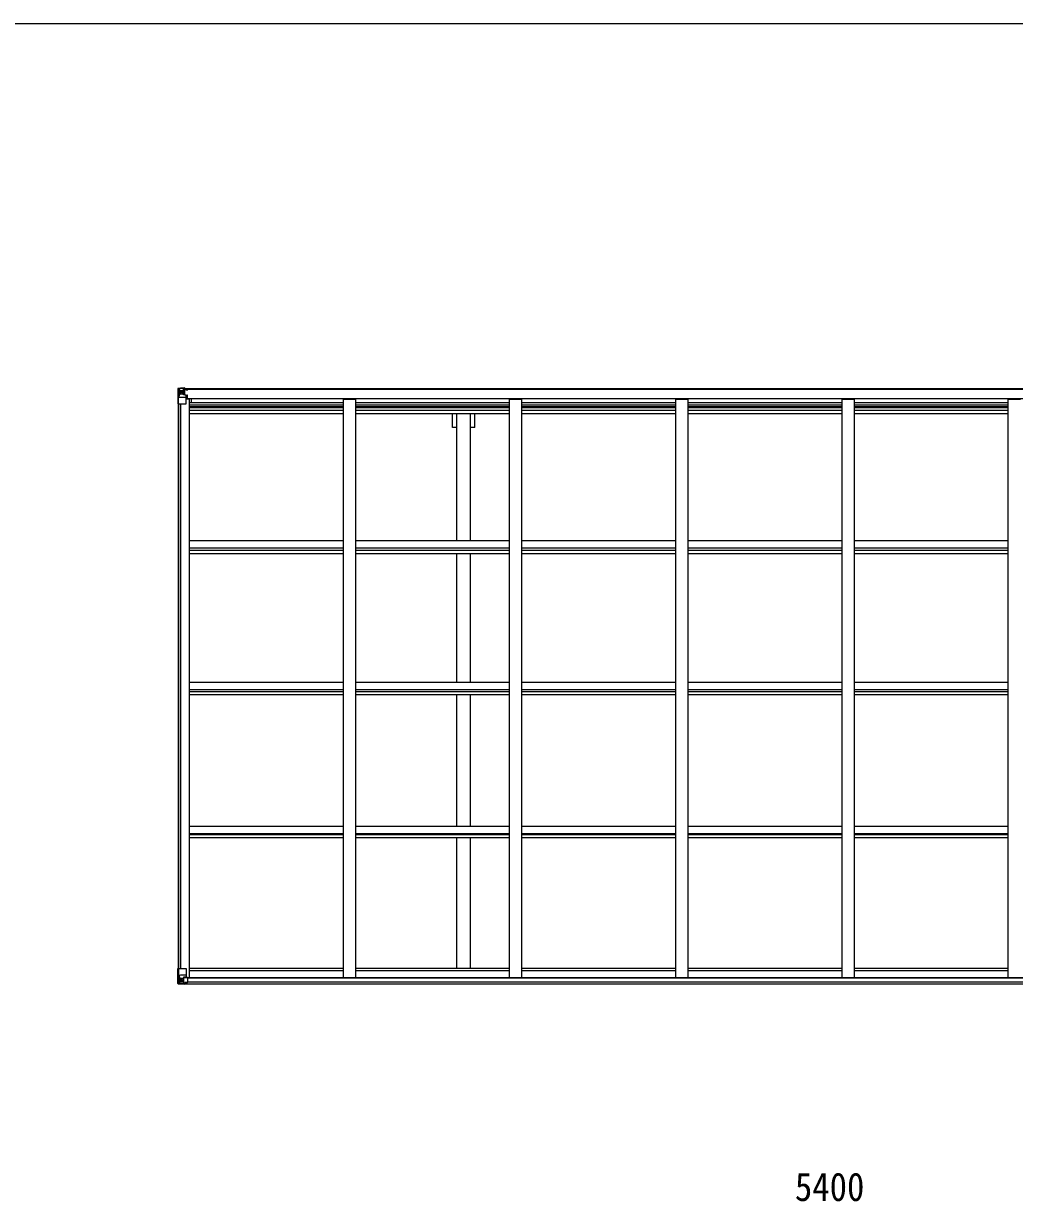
# Model space of a CAD drawing. Units: millimetres at full size, sheet at 1:30; details may follow other scales. Extents: x -8385 to 8479, y -5853 to 5787.
# Drawn here: x 31 to 4025, y 1041 to 5787 of the extents above; entities that cross this region are included whole.
import ezdxf
from ezdxf.enums import TextEntityAlignment as Align

# ---------------------------------------------------------------- set-up
doc = ezdxf.new("R2010")
doc.units = ezdxf.units.MM
doc.header["$LTSCALE"] = 30
for name, color, linetype, lineweight in [('0-1_本体', 4, 'Continuous', 9), ('0-2_部品', 7, 'Continuous', 9), ('0-A_寸法', 6, 'Continuous', 9), ('F-0_240', 7, 'Continuous', 9)]:
    doc.layers.add(name, color=color, linetype=linetype, lineweight=lineweight)
doc.styles.add('ＭＳ ゴシック', font='')
doc.styles.get('ＭＳ ゴシック').set_extended_font_data('MS Gothic')

msp = doc.modelspace()

# ---------------------------------------------------------------- linework, layer by layer
at = {"layer": '0-1_本体'}
for p, q in [((676.66, 4316.31), (6033.66, 4316.31)), ((676.66, 4314.25), (6033.66, 4314.25)), ((687.16, 4274.62), (700.16, 4274.62)), ((700.16, 1944.1), (700.16, 4274.62)), ((707.66, 4276.05), (6002.66, 4276.05)), ((707.66, 4260.97), (707.66, 4276.05)), ((1320.16, 4274.21), (1370.16, 4274.21)), ((1320.16, 1944.1), (1320.16, 4274.21)), ((1370.16, 1944.1), (1370.16, 4274.21)), ((1990.16, 4274.21), (2040.16, 4274.21)), ((1990.16, 1944.1), (1990.16, 4274.21)), ((2040.16, 1944.1), (2040.16, 4274.21)), ((2660.16, 4274.21), (2710.16, 4274.21)), ((2660.16, 1944.1), (2660.16, 4274.21)), ((2710.16, 1944.1), (2710.16, 4274.21)), ((3330.16, 4274.21), (3380.16, 4274.21)), ((3330.16, 1944.1), (3330.16, 4274.21)), ((3380.16, 1944.1), (3380.16, 4274.21)), ((4000.16, 4274.21), (4050.16, 4274.21)), ((4000.16, 1944.1), (4000.16, 4274.21)), ((655.16, 1980.45), (655.16, 4255.54)), ((664.16, 1980.45), (664.16, 4255.54)), ((664.86, 1980.45), (664.86, 4255.54)), ((700.16, 4260.97), (1320.16, 4260.97)), ((700.16, 4251.61), (1320.16, 4251.61)), ((700.16, 4244.53), (1320.16, 4244.53)), ((700.16, 4240.75), (1320.16, 4240.75)), ((700.16, 4229.4), (1320.16, 4229.4)), ((1370.16, 4260.97), (1990.16, 4260.97)), ((1370.16, 4251.61), (1990.16, 4251.61)), ((1370.16, 4244.53), (1990.16, 4244.53)), ((1370.16, 4240.75), (1990.16, 4240.75)), ((1370.16, 4229.4), (1990.16, 4229.4)), ((2040.16, 4260.97), (2660.16, 4260.97)), ((2040.16, 4251.61), (2660.16, 4251.61)), ((2040.16, 4244.53), (2660.16, 4244.53)), ((2040.16, 4240.75), (2660.16, 4240.75)), ((2040.16, 4229.4), (2660.16, 4229.4)), ((2710.16, 4260.97), (3330.16, 4260.97)), ((2710.16, 4251.61), (3330.16, 4251.61)), ((2710.16, 4244.53), (3330.16, 4244.53)), ((2710.16, 4240.75), (3330.16, 4240.75)), ((2710.16, 4229.4), (3330.16, 4229.4)), ((3380.16, 4260.97), (4000.16, 4260.97)), ((3380.16, 4251.61), (4000.16, 4251.61)), ((3380.16, 4244.53), (4000.16, 4244.53)), ((3380.16, 4240.75), (4000.16, 4240.75)), ((3380.16, 4229.4), (4000.16, 4229.4)), ((700.16, 4216.58), (1320.16, 4216.58)), ((1370.16, 4216.58), (1990.16, 4216.58)), ((1777.66, 3704.17), (1777.66, 4216.58)), ((1832.66, 3704.17), (1832.66, 4216.58)), ((1850.36, 4160.31), (1850.36, 4216.58)), ((2040.16, 4216.58), (2660.16, 4216.58)), ((2710.16, 4216.58), (3330.16, 4216.58)), ((3380.16, 4216.58), (4000.16, 4216.58)), ((1850.36, 4160.31), (1832.66, 4160.31)), ((700.16, 3704.17), (1320.16, 3704.17)), ((1370.16, 3704.17), (1990.16, 3704.17)), ((2040.16, 3704.17), (2660.16, 3704.17)), ((2710.16, 3704.17), (3330.16, 3704.17)), ((3380.16, 3704.17), (4000.16, 3704.17)), ((700.16, 3675.17), (1320.16, 3675.17)), ((700.16, 3665.2), (1320.16, 3665.2)), ((1370.16, 3675.17), (1990.16, 3675.17)), ((1370.16, 3665.2), (1990.16, 3665.2)), ((2040.16, 3675.17), (2660.16, 3675.17)), ((2040.16, 3665.2), (2660.16, 3665.2)), ((2710.16, 3675.17), (3330.16, 3675.17)), ((2710.16, 3665.2), (3330.16, 3665.2)), ((3380.16, 3675.17), (4000.16, 3675.17)), ((3380.16, 3665.2), (4000.16, 3665.2)), ((700.16, 3652.36), (1320.16, 3652.36)), ((1370.16, 3652.36), (1990.16, 3652.36)), ((1777.66, 3133.22), (1777.66, 3652.36)), ((1832.66, 3133.22), (1832.66, 3652.36)), ((2040.16, 3652.36), (2660.16, 3652.36)), ((2710.16, 3652.36), (3330.16, 3652.36)), ((3380.16, 3652.36), (4000.16, 3652.36)), ((700.16, 3133.22), (1320.16, 3133.22)), ((1370.16, 3133.22), (1990.16, 3133.22)), ((2040.16, 3133.22), (2660.16, 3133.22)), ((2710.16, 3133.22), (3330.16, 3133.22)), ((3380.16, 3133.22), (4000.16, 3133.22)), ((700.16, 3103.78), (1320.16, 3103.78)), ((700.16, 3096.62), (1320.16, 3096.62)), ((1370.16, 3103.78), (1990.16, 3103.78)), ((1370.16, 3096.62), (1990.16, 3096.62)), ((2040.16, 3103.78), (2660.16, 3103.78)), ((2040.16, 3096.62), (2660.16, 3096.62)), ((2710.16, 3103.78), (3330.16, 3103.78)), ((2710.16, 3096.62), (3330.16, 3096.62)), ((3380.16, 3103.78), (4000.16, 3103.78)), ((3380.16, 3096.62), (4000.16, 3096.62)), ((700.16, 3083.66), (1320.16, 3083.66)), ((1370.16, 3083.66), (1990.16, 3083.66)), ((1777.66, 2553.99), (1777.66, 3083.66)), ((1832.66, 2553.99), (1832.66, 3083.66)), ((2040.16, 3083.66), (2660.16, 3083.66)), ((2710.16, 3083.66), (3330.16, 3083.66)), ((3380.16, 3083.66), (4000.16, 3083.66)), ((700.16, 2553.99), (1320.16, 2553.99)), ((700.16, 2524.18), (1320.16, 2524.18)), ((700.16, 2520.39), (1320.16, 2520.39)), ((1370.16, 2553.99), (1990.16, 2553.99)), ((1370.16, 2524.18), (1990.16, 2524.18)), ((1370.16, 2520.39), (1990.16, 2520.39)), ((2040.16, 2553.99), (2660.16, 2553.99)), ((2040.16, 2524.18), (2660.16, 2524.18)), ((2040.16, 2520.39), (2660.16, 2520.39)), ((2710.16, 2553.99), (3330.16, 2553.99)), ((2710.16, 2524.18), (3330.16, 2524.18)), ((2710.16, 2520.39), (3330.16, 2520.39)), ((3380.16, 2553.99), (4000.16, 2553.99)), ((3380.16, 2524.18), (4000.16, 2524.18)), ((3380.16, 2520.39), (4000.16, 2520.39)), ((700.16, 2507.37), (1320.16, 2507.37)), ((1370.16, 2507.37), (1990.16, 2507.37)), ((1777.66, 1981.32), (1777.66, 2507.37)), ((1832.66, 1981.32), (1832.66, 2507.37)), ((2040.16, 2507.37), (2660.16, 2507.37)), ((2710.16, 2507.37), (3330.16, 2507.37)), ((3380.16, 2507.37), (4000.16, 2507.37)), ((700.16, 1981.32), (1320.16, 1981.32)), ((700.16, 1972.2), (1320.16, 1972.2)), ((1370.16, 1981.32), (1990.16, 1981.32)), ((1370.16, 1972.2), (1990.16, 1972.2)), ((2040.16, 1981.32), (2660.16, 1981.32)), ((2040.16, 1972.2), (2660.16, 1972.2)), ((2710.16, 1981.32), (3330.16, 1981.32)), ((2710.16, 1972.2), (3330.16, 1972.2)), ((3380.16, 1981.32), (4000.16, 1981.32)), ((3380.16, 1972.2), (4000.16, 1972.2)), ((681.66, 1918.65), (6028.66, 1918.65)), ((691.12, 1944.1), (6019.2, 1944.1)), ((691.66, 1941.74), (6018.66, 1941.74)), ((691.66, 1926.08), (6018.66, 1926.08))]:
    msp.add_line(p, q, dxfattribs=at)
msp.add_lwpolyline([(1777.66, 4160.31), (1759.96, 4160.31), (1759.96, 4216.58)], dxfattribs=at)
at = {"layer": '0-2_部品'}
for p, q in [((681.66, 4318.94), (675.16, 4318.54)), ((681.66, 4318.06), (681.66, 4318.94)), ((653.16, 4316.25), (653.16, 4316.21)), ((654.1, 4317.25), (654.1, 4317.25)), ((654.1, 4317.21), (654.1, 4317.25)), ((663.07, 4317.64), (655.15, 4317.17)), ((656.01, 4316.2), (656, 4316.13)), ((656, 4255.54), (656, 4316.13)), ((656.55, 4282.42), (660.69, 4294.51)), ((656.55, 4282.42), (663.16, 4282.21)), ((659.97, 4312.75), (657.24, 4316.42)), ((660.83, 4309.25), (663.16, 4309.3)), ((660.83, 4295.77), (660.83, 4309.25)), ((663.16, 4295.74), (660.83, 4295.77)), ((675.16, 4318.43), (663.16, 4317.65)), ((663.16, 4309.3), (675.16, 4309.3)), ((663.16, 4295.74), (675.16, 4295.74)), ((663.16, 4295.74), (663.16, 4295.74)), ((663.16, 4282.21), (687.16, 4282.21)), ((668.64, 4302.1), (668.64, 4301.14)), ((674.16, 4309.3), (675.16, 4309.3)), ((675.16, 4292.45), (675.16, 4318.54)), ((675.16, 4317.66), (681.66, 4318.06)), ((676.66, 4312.84), (675.16, 4312.84)), ((676.66, 4309.3), (675.16, 4309.3)), ((676.66, 4295.74), (675.16, 4295.74)), ((675.99, 4292.19), (686.33, 4290.53)), ((675.99, 4291.55), (675.99, 4292.19)), ((686.33, 4289.9), (675.99, 4291.55)), ((681.66, 4317.13), (676.66, 4317.04)), ((677.16, 4312.48), (676.66, 4312.48)), ((680.66, 4307.55), (676.66, 4307.55)), ((680.66, 4299.34), (676.66, 4299.34)), ((676.77, 4311.18), (680.66, 4311.18)), ((677.16, 4313.5), (677.16, 4311.55)), ((685.16, 4313.5), (677.16, 4313.5)), ((685.16, 4313.48), (677.16, 4313.48)), ((687.16, 4311.63), (677.16, 4311.55)), ((677.16, 4311.38), (677.16, 4311.55)), ((677.16, 4311.55), (677.16, 4311.55)), ((680.66, 4291.44), (680.66, 4311.41)), ((681.66, 4317.54), (681.66, 4318.06)), ((681.66, 4317.54), (681.66, 4317.13)), ((681.66, 4317.13), (681.66, 4316.31)), ((686.33, 4290.53), (686.33, 4289.9)), ((686.61, 4290.46), (690.66, 4290.42)), ((686.66, 4316.74), (686.66, 4316.31)), ((686.96, 4316.74), (686.66, 4316.74)), ((686.96, 4316.74), (688.65, 4316.31)), ((687.16, 4313.24), (692.16, 4313.24)), ((687.16, 4311.63), (687.16, 4313.24)), ((687.16, 4256.54), (687.16, 4289.64)), ((691.66, 4278.54), (687.16, 4278.54)), ((707.66, 4275.23), (687.16, 4275.23)), ((691.66, 4290.41), (690.66, 4290.42)), ((690.66, 4288.69), (691.66, 4288.69)), ((691.66, 4275.23), (691.66, 4290.41)), ((692.16, 4314.25), (692.16, 4313.24)), ((692.16, 4313.24), (693.16, 4313.24)), ((693.16, 4313.24), (693.16, 4314.25)), ((693.16, 4313.24), (693.16, 4311.68)), ((693.16, 4311.56), (693.16, 4311.68)), ((656, 4255.54), (686.16, 4255.54)), ((653.16, 1980.45), (686.16, 1980.45)), ((653.16, 1919.74), (653.16, 1980.45)), ((656, 1980.45), (656, 1919.86)), ((656.55, 1953.56), (663.16, 1953.78)), ((656.55, 1953.56), (660.69, 1941.48)), ((663.16, 1953.78), (687.16, 1953.78)), ((686.33, 1946.09), (675.99, 1944.44)), ((686.33, 1945.46), (686.33, 1946.09)), ((687.16, 1979.45), (687.16, 1946.35)), ((654.1, 1918.78), (654.1, 1918.73)), ((663.07, 1918.35), (655.15, 1918.82)), ((656.01, 1919.79), (656, 1919.86)), ((659.97, 1923.24), (657.24, 1919.57)), ((663.16, 1940.25), (660.83, 1940.22)), ((660.83, 1940.22), (660.83, 1926.74)), ((660.83, 1926.74), (663.16, 1926.68)), ((663.16, 1940.25), (663.16, 1940.25)), ((675.16, 1940.25), (663.16, 1940.25)), ((663.16, 1926.69), (675.16, 1926.69)), ((675.16, 1917.56), (663.16, 1918.34)), ((667.68, 1933.89), (667.68, 1934.85)), ((675.16, 1944.23), (681.66, 1944.23)), ((675.16, 1944.23), (675.16, 1917.45)), ((675.99, 1944.44), (675.99, 1944.23)), ((678.68, 1944.23), (686.33, 1945.46)), ((681.66, 1944.23), (690.66, 1944.2)), ((681.66, 1917.05), (681.66, 1922.99)), ((690.66, 1922.42), (681.66, 1922.37)), ((691.66, 1943.29), (691.66, 1923.14))]:
    msp.add_line(p, q, dxfattribs=at)
for points in [[(653.16, 4316.21), (653.16, 4255.54), (656, 4255.54)], [(654.1, 4317.25), (663.16, 4317.81), (675.16, 4318.54)], [(666.72, 4303.06), (665.76, 4303.06), (665.76, 4304.02), (666.72, 4304.02)], [(667.68, 4304.98), (667.68, 4305.94), (668.64, 4305.94), (668.64, 4304.98)], [(668.64, 4301.14), (667.68, 4301.14), (667.68, 4302.1)], [(669.6, 4304.02), (670.56, 4304.02), (670.56, 4303.06), (669.6, 4303.06)], [(681.66, 4317.54), (676.66, 4317.54), (676.66, 4292.08)], [(677.16, 4312.48), (685.16, 4312.48), (685.16, 4314.25)], [(692.16, 4311.51), (677.16, 4311.38), (677.16, 4311.38)], [(687.16, 4311.63), (687.16, 4311.62), (693.16, 4311.68)], [(690.66, 4290.42), (690.66, 4288.69), (687.16, 4288.67)], [(654.1, 1918.73), (663.16, 1918.18), (681.66, 1917.05)], [(666.72, 1931.97), (665.76, 1931.97), (665.76, 1932.93), (666.72, 1932.93)], [(667.68, 1934.85), (668.64, 1934.85), (668.64, 1933.89)], [(668.64, 1931.01), (668.64, 1930.05), (667.68, 1930.05), (667.68, 1931.01)], [(669.6, 1932.93), (670.56, 1932.93), (670.56, 1931.97), (669.6, 1931.97)], [(691.66, 1923.14), (691.65, 1923.03), (681.66, 1922.99)]]:
    msp.add_lwpolyline(points, dxfattribs=at)
for centre in [(668.16, 4303.54), (668.16, 1932.45)]:
    msp.add_circle(centre, 5.3, dxfattribs=at)
for centre, radius, start, end in [((654.16, 4316.26), 1, 93.50017, 180.00079), ((654.16, 4316.25), 0.999, 93.4424, 179.95083), ((654.16, 4316.21), 0.999, 93.4424, 179.95083), ((655.31, 4329.86), 12.7, 269.24466, 275.10311), ((657.29, 4316.25), 1.28, 131.17831, 182.45895), ((666.72, 4304.98), 0.96, 270, 0), ((666.72, 4302.1), 0.96, 0, 90), ((669.6, 4304.98), 0.96, 180, 270), ((669.6, 4302.1), 0.96, 90, 180), ((676.1, 4293.12), 0.937, 182.32209, 263.26766), ((676.1, 4292.48), 0.937, 182.32209, 263.26766), ((677.16, 4314), 0.5, 179.99802, 269.99691), ((677.16, 4313.98), 0.5, 180.00109, 270.00109), ((677.16, 4311.05), 0.5, 90.52895, 180.04464), ((677.17, 4310.87), 0.513, 91.88028, 181.04707), ((686.22, 4289.6), 0.937, 2.32209, 83.26766), ((686.22, 4288.97), 0.937, 2.32209, 83.26766), ((692.3, 4319.2), 7.69, 268.96999, 276.43426), ((686.16, 4256.54), 1, 270, 0), ((686.16, 1979.45), 1, 0, 90), ((686.22, 1947.02), 0.937, 276.73234, 357.67791), ((686.22, 1946.39), 0.937, 276.73234, 357.67791), ((654.16, 1919.78), 0.999, 180.04917, 266.5576), ((654.16, 1919.74), 0.999, 180.04917, 266.5576), ((654.16, 1919.73), 1, 179.99921, 266.49983), ((655.31, 1906.13), 12.7, 84.89689, 90.75534), ((657.29, 1919.74), 1.28, 177.54105, 228.82169), ((666.72, 1933.89), 0.96, 270, 0), ((666.72, 1931.01), 0.96, 0, 90), ((669.6, 1933.89), 0.96, 180, 270), ((669.6, 1931.01), 0.96, 90, 180), ((676.1, 1943.5), 0.937, 96.73234, 129.06602)]:
    msp.add_arc(centre, radius, start, end, dxfattribs=at)
for centre, major_axis, ratio, start_param, end_param in [((855.1, 4329.57), (201, 12.36), 0.060933, 3.1373463, 3.1378449), ((656.1, 4317.33), (2, 0.12), 0.060933, 3.1378449, 4.2119296), ((657.27, 4284.77), (0.85, 2.32), 0.403757, 2.3087461, 3.2744049), ((656.29, 4314.24), (-0.02, 3), 0.466854, 5.5234897, 6.1575023), ((657.96, 4309.16), (0.03, 5), 0.573921, 4.7320603, 5.5159136), ((659.42, 4295.79), (0, 3), 0.468246, 4.2703918, 4.7058971), ((581.41, 4309.3), (81.75, 0), 0.061163, 0, 0.0007725), ((657.27, 1951.22), (0.85, -2.32), 0.403757, 3.0087805, 3.9744392), ((656.1, 1918.66), (2, -0.12), 0.060933, 2.0712557, 3.1453404), ((855.1, 1906.42), (201, -12.36), 0.060933, 3.1453404, 3.145839), ((656.29, 1921.75), (-0.02, -3), 0.466854, 0.125683, 0.7596956), ((657.96, 1926.82), (0.03, -5), 0.573921, 0.7672717, 1.551125), ((659.42, 1940.19), (0, -3), 0.468246, 1.5772882, 2.0127935), ((581.41, 1926.69), (81.75, 0), 0.061163, 6.2824128, 6.2831853), ((690.66, 1943.29), (1, -0.021), 0.906239, 0.0187047, 1.589501), ((690.66, 1923.13), (1, 0.012), 0.707053, 4.7036637, 6.124411)]:
    msp.add_ellipse(centre, major_axis=major_axis, ratio=ratio, start_param=start_param, end_param=end_param, dxfattribs=at)
at = {"layer": 'F-0_240', "color": 5}
msp.add_line((-8385.45, 5787.34), (8054.55, 5787.34), dxfattribs=at)

# ---------------------------------------------------------------- texts
at = {"layer": '0-A_寸法', "color": 7, "style": 'ＭＳ ゴシック', "width": 0.9}
msp.add_text('5400', height=114.4, dxfattribs=at).set_placement((3140.16, 1008.89), align=Align.BOTTOM_LEFT)

doc.saveas('drawing.dxf')
